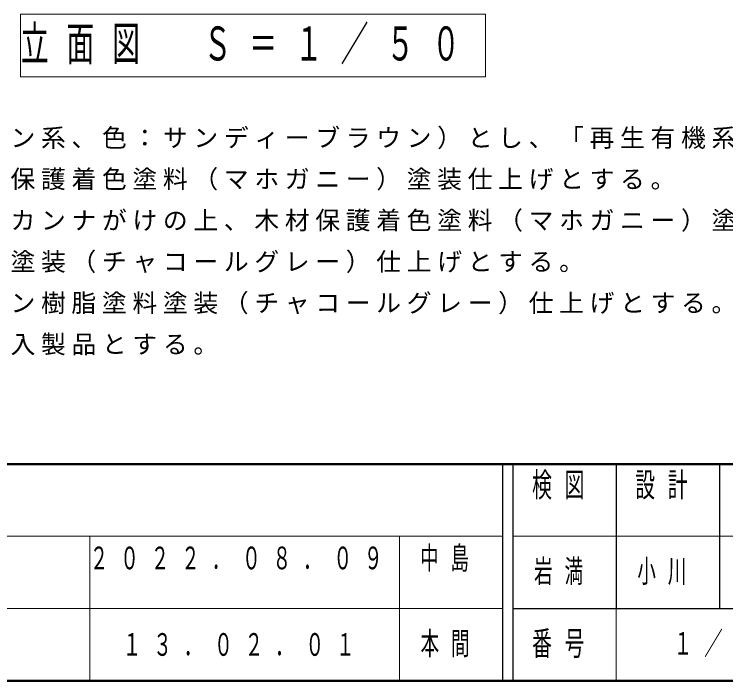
# Model space of a CAD drawing. Units: millimetres on the paper, scale 1:50. Extents: x -365 to 10, y -38 to 257.
# Drawn here: x -285.8 to -216.9, y 0 to 64.6 of the extents above; entities that cross this region are included whole.
import ezdxf

# ---------------------------------------------------------------- set-up
doc = ezdxf.new("R2010")
doc.units = ezdxf.units.MM
doc.layers.add('LY_1', color=7, linetype='Continuous', lineweight=25)
doc.layers.add('LY_2', color=7, linetype='Continuous', lineweight=13)
doc.styles.add('ＭＳ ゴシック', font='')
doc.styles.get('ＭＳ ゴシック').set_extended_font_data('MS Gothic')

msp = doc.modelspace()

# ---------------------------------------------------------------- linework, layer by layer
at = {"layer": 'LY_1', "lineweight": 13}
for p, q in [((-285.219, 64.585), (-285.219, 58.529)), ((-240.163, 64.585), (-285.219, 64.585)), ((-240.163, 58.529), (-240.163, 64.585)), ((-285.219, 58.529), (-240.163, 58.529))]:
    msp.add_line(p, q, dxfattribs=at)
at = {"layer": 'LY_2', "lineweight": 50}
for p, q in [((-365, 21), (0, 21)), ((-365, 0), (0, 0))]:
    msp.add_line(p, q, dxfattribs=at)
at = {"layer": 'LY_2', "color": 211, "lineweight": 25}
for p, q in [((-238.5, 21), (-238.5, 0)), ((-237.5, 21), (-237.5, 0)), ((-227.5, 21), (-227.5, 7)), ((-217.5, 21), (-217.5, 7)), ((-237.5, 7), (0, 7))]:
    msp.add_line(p, q, dxfattribs=at)
at = {"layer": 'LY_2'}
for p, q in [((-365, 14), (-238.5, 14)), ((-278.5, 14), (-278.5, 0)), ((-248.5, 14), (-248.5, 0)), ((-237.5, 14), (-182.5, 14)), ((-365, 7), (-238.5, 7)), ((-227.5, 7), (-227.5, 0))]:
    msp.add_line(p, q, dxfattribs=at)

# ---------------------------------------------------------------- texts
at = {"layer": 'LY_1', "style": 'ＭＳ ゴシック'}
for s, insert, char_height, attachment_point in [('\\T1.64;\\W0.6;立面図\u3000Ｓ＝１／５０', (-285.191, 61.557), 3.299, 4), ('\\T1.23;合成木材は、木粉入り再生プラスチック（ポリプロピレン系、色：サンディーブラウン）とし、「再生有機系建材認定基準」適合品とする。', (-360, 51.503), 1.76, 7), ('\\T1.23;格子は、ヒノキ（一等材）とし、カンナがけの上、木材保護着色塗料（マホガニー）塗装仕上げとする。', (-360, 47.503), 1.76, 7), ('\\T1.23;柱化粧板は、ＷＲＣ（ウエスタンレッドシダー）とし、カンナがけの上、木材保護着色塗料（マホガニー）塗装仕上げとする。', (-360, 43.503), 1.76, 7), ('\\T1.23;鋼材部は、電気亜鉛メッキ処理の上、ポリエステル粉体塗装（チャコールグレー）仕上げとする。', (-360, 39.503), 1.76, 7), ('\\T1.23;鋳鉄は、ＦＣＤ４５０とし、亜鉛溶射処理の上、ウレタン樹脂塗料塗装（チャコールグレー）仕上げとする。', (-360, 35.503), 1.76, 7), ('\\T1.23;本製品は、（一社）日本公園施設業協会賠償責任保険加入製品とする。', (-360, 31.503), 1.76, 7), ('\\T1.64;\\W0.6;中島', (-246.5, 13), 2.199, 1), ('\\T1.64;\\W0.6;２０２２．０８．０９', (-278.5, 13), 2.199, 1), ('\\T1.64;\\W0.6;岩満', (-232.5, 10.5), 2.199, 5), ('\\T1.64;\\W0.6;小川', (-222.5, 10.5), 2.199, 5), ('\\T1.64;\\W0.6;本間', (-243.5, 3.5), 2.199, 5), ('\\T1.64;\\W0.6;１／１', (-217.5, 3.5), 2.199, 5), ('\\T1.64;\\W0.6;１３．０２．０１', (-263.5, 3.5), 2.199, 5)]:
    msp.add_mtext(s, dxfattribs=dict(at, insert=insert, char_height=char_height, attachment_point=attachment_point))
at = {"layer": 'LY_2', "color": 4, "char_height": 2.346, "style": 'ＭＳ ゴシック'}
for s, insert, attachment_point in [('\\T1.64;\\W0.6;検図', (-232.5, 20.167), 2), ('\\T1.64;\\W0.6;設計', (-222.5, 20.167), 2), ('\\T1.64;\\W0.6;番号', (-232.5, 3.5), 5)]:
    msp.add_mtext(s, dxfattribs=dict(at, insert=insert, attachment_point=attachment_point))

doc.saveas('drawing.dxf')
